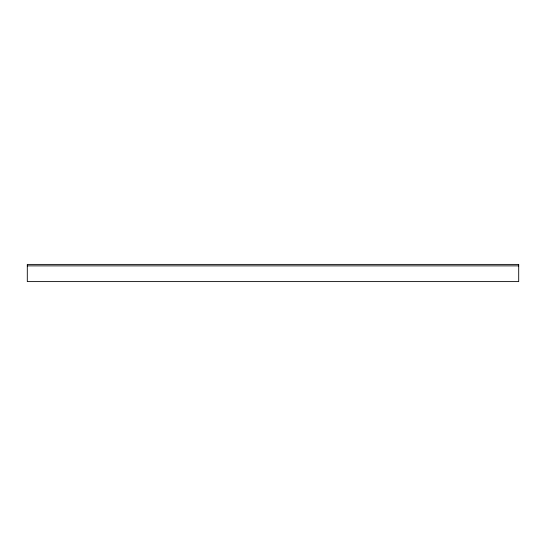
<?xml version="1.0" encoding="UTF-8"?>
<svg xmlns="http://www.w3.org/2000/svg" width="546" height="546" viewBox="0 0 546 546"><rect width="100%" height="100%" fill="white"/><g stroke="black" fill="none" stroke-linecap="round" stroke-linejoin="round"><path stroke-width="0.82" d="M27.3 265.875L518.7 265.875M518.7 264.4L27.3 264.4L27.3 281.6L518.7 281.6L518.7 264.4"/></g></svg>
